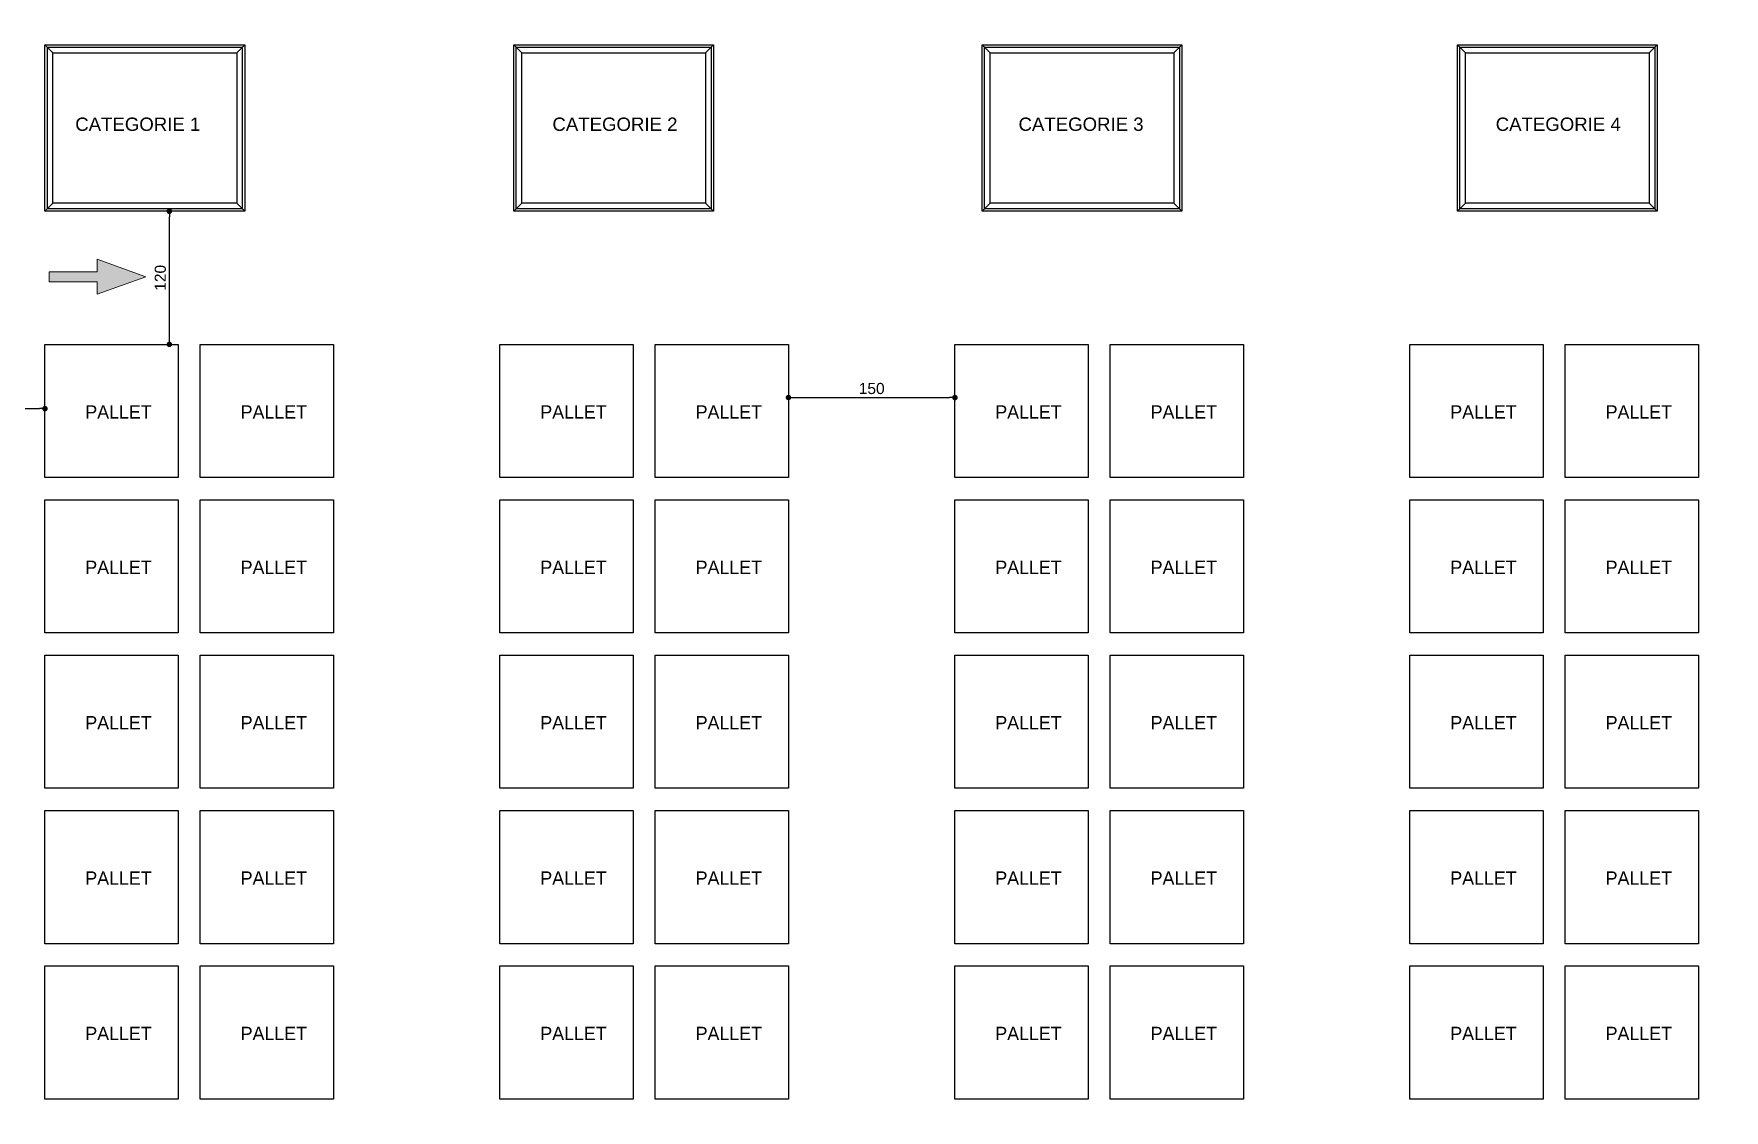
# Model space of a CAD drawing. Header units: centimetres. Extents: x 370416 to 395283, y 44791 to 69658.
# Drawn here: x 378829 to 380352, y 56548 to 57518 of the extents above; entities that cross this region are included whole.
import ezdxf

# ---------------------------------------------------------------- set-up
doc = ezdxf.new("R2010")
doc.units = ezdxf.units.CM
doc.header["$PDMODE"] = 2
doc.header["$PDSIZE"] = -10
for name, color, linetype in [('AR-FURNITURE', 251, 'Continuous'), ('LVI_FLOOR BEDS - GENERAL', 254, 'Continuous'), ('SPN-FURNITURE', 7, 'Continuous')]:
    doc.layers.add(name, color=color, linetype=linetype)
doc.layers.add('SPN-DIM', color=8, linetype='Continuous', lineweight=15)
doc.styles.add('ARIAL', font='arial.ttf')
doc.styles.add('TREE', font='arial.ttf')
doc.dimstyles.new('arc', dxfattribs={"dimtxt": 10, "dimasz": 5, "dimexe": 15, "dimexo": 2.5, "dimgap": 3, "dimtad": 1, "dimdec": 0, "dimzin": 0, "dimtxsty": 'TREE', "dimblk": 'DOT', "dimcen": 15, "dimdle": 0.5, "dimclrd": 256, "dimclre": 8, "dimclrt": 256, "dimadec": 0, "dimazin": 0, "dimtfac": 1, "dimtdec": 0, "dimtofl": 0, "dimtmove": 1, "dimatfit": 0, "dimldrblk": 'DOT', "dimfxl": 20, "dimfxlon": 1, "dimtolj": 1, "dimtzin": 0, "dimlwd": -1, "dimlwe": 0, "dimarcsym": 0})

# ---------------------------------------------------------------- blocks, each defined once
blk = doc.blocks.new('_Dot')
at = {"color": 0, "linetype": 'ByBlock', "lineweight": -2}
blk.add_line((-0.5, 0), (-1, 0), dxfattribs=at)
at = {"color": 0, "linetype": 'ByBlock', "lineweight": -3, "const_width": 0.5}
blk.add_lwpolyline([(-0.25, 0, 1), (0.25, 0, 1)], format="xyb", close=True, dxfattribs=at)
blk = doc.blocks.new('*D334')
at = {"color": 8, "lineweight": 0, "transparency": 16777216}
for p, q in [((378970.7, 57357.9), (378935.7, 57357.9)), ((378956.1, 57237.9), (378935.7, 57237.9))]:
    blk.add_line(p, q, dxfattribs=at)
at = {"transparency": 16777216}
blk.add_line((378950.7, 57242.9), (378950.7, 57352.9), dxfattribs=at)
at = {"layer": 'Defpoints', "color": 0, "transparency": 16777216}
for p in [(378950.7, 57357.9), (379018.6, 57357.9), (378958.6, 57237.9)]:
    blk.add_point(p, dxfattribs=at)
at = {"transparency": 16777216, "xscale": 5, "yscale": 5, "zscale": 5}
for p, rotation in [((378950.7, 57357.9), 90), ((378950.7, 57237.9), 270)]:
    blk.add_blockref('_Dot', p, dxfattribs=dict(at, rotation=rotation))
at = {"transparency": 16777216, "insert": (378942.6, 57297.9), "char_height": 10, "attachment_point": 5, "rotation": 90, "style": 'TREE'}
blk.add_mtext('\\A1;120', dxfattribs=at)
blk = doc.blocks.new('*D336')
at = {"color": 8, "lineweight": 0, "transparency": 16777216}
for p, q in [((379508.6, 57210), (379508.6, 57175)), ((379658.6, 57210), (379658.6, 57175))]:
    blk.add_line(p, q, dxfattribs=at)
at = {"transparency": 16777216}
blk.add_line((379513.6, 57190), (379653.6, 57190), dxfattribs=at)
at = {"layer": 'Defpoints', "color": 0, "transparency": 16777216}
for p in [(379508.6, 57237.9), (379658.6, 57237.9), (379658.6, 57190)]:
    blk.add_point(p, dxfattribs=at)
at = {"transparency": 16777216, "xscale": 5, "yscale": 5, "zscale": 5, "rotation": 180}
blk.add_blockref('_Dot', (379508.6, 57190), dxfattribs=at)
at = {"transparency": 16777216, "xscale": 5, "yscale": 5, "zscale": 5}
blk.add_blockref('_Dot', (379658.6, 57190), dxfattribs=at)
at = {"transparency": 16777216, "insert": (379583.6, 57198.1), "char_height": 10, "attachment_point": 5, "style": 'TREE'}
blk.add_mtext('\\A1;150', dxfattribs=at)
blk = doc.blocks.new('*D337')
at = {"color": 8, "lineweight": 0, "transparency": 16777216}
for p, q in [((378838.6, 57160), (378838.6, 57195)), ((378550.6, 57180), (378550.6, 57165))]:
    blk.add_line(p, q, dxfattribs=at)
at = {"transparency": 16777216}
blk.add_line((378555.6, 57180), (378833.6, 57180), dxfattribs=at)
at = {"layer": 'Defpoints', "color": 0, "transparency": 16777216}
for p in [(378550.6, 57181.1), (378838.6, 57180), (378838.6, 57117.9)]:
    blk.add_point(p, dxfattribs=at)
at = {"transparency": 16777216, "xscale": 5, "yscale": 5, "zscale": 5, "rotation": 180}
blk.add_blockref('_Dot', (378550.6, 57180), dxfattribs=at)
at = {"transparency": 16777216, "xscale": 5, "yscale": 5, "zscale": 5}
blk.add_blockref('_Dot', (378838.6, 57180), dxfattribs=at)
at = {"transparency": 16777216, "insert": (378694.6, 57188.1), "char_height": 10, "attachment_point": 5, "style": 'TREE'}
blk.add_mtext('\\A1;288', dxfattribs=at)

msp = doc.modelspace()

# ---------------------------------------------------------------- hatches: boundary and pattern name
at = {"layer": 'LVI_FLOOR BEDS - GENERAL', "lineweight": -3, "transparency": 33554508}
h = msp.add_hatch(color=1, dxfattribs=at)
h.dxf.hatch_style = 1
h.paths.add_polyline_path([(378842.5, 57294.4), (378842.5, 57303.4), (378885.6, 57303.4), (378885.6, 57314.6), (378929.6, 57298.9), (378885.6, 57283.2), (378885.6, 57294.4)])
h = msp.add_hatch(color=1, dxfattribs=at)
h.dxf.hatch_style = 1
h.paths.add_polyline_path([(378842.5, 57294.4), (378842.5, 57303.4), (378885.6, 57303.4), (378885.6, 57314.6), (378929.6, 57298.9), (378885.6, 57283.2), (378885.6, 57294.4)])
h = msp.add_hatch(color=1, dxfattribs=at)
h.dxf.hatch_style = 1
h.paths.add_polyline_path([(378842.5, 57294.4), (378842.5, 57303.4), (378885.6, 57303.4), (378885.6, 57314.6), (378929.6, 57298.9), (378885.6, 57283.2), (378885.6, 57294.4)])
h = msp.add_hatch(color=1, dxfattribs=at)
h.dxf.hatch_style = 1
h.paths.add_polyline_path([(378842.5, 57294.4), (378842.5, 57303.4), (378885.6, 57303.4), (378885.6, 57314.6), (378929.6, 57298.9), (378885.6, 57283.2), (378885.6, 57294.4)])
h = msp.add_hatch(color=1, dxfattribs=at)
h.dxf.hatch_style = 1
h.paths.add_polyline_path([(378842.5, 57294.4), (378842.5, 57303.4), (378885.6, 57303.4), (378885.6, 57314.6), (378929.6, 57298.9), (378885.6, 57283.2), (378885.6, 57294.4)])
h = msp.add_hatch(color=1, dxfattribs=at)
h.dxf.hatch_style = 1
h.paths.add_polyline_path([(378842.5, 57294.4), (378842.5, 57303.4), (378885.6, 57303.4), (378885.6, 57314.6), (378929.6, 57298.9), (378885.6, 57283.2), (378885.6, 57294.4)])
h = msp.add_hatch(color=1, dxfattribs=at)
h.dxf.hatch_style = 1
h.paths.add_polyline_path([(378842.5, 57294.4), (378842.5, 57303.4), (378885.6, 57303.4), (378885.6, 57314.6), (378929.6, 57298.9), (378885.6, 57283.2), (378885.6, 57294.4)])
h = msp.add_hatch(color=1, dxfattribs=at)
h.dxf.hatch_style = 1
h.paths.add_polyline_path([(378842.5, 57294.4), (378842.5, 57303.4), (378885.6, 57303.4), (378885.6, 57314.6), (378929.6, 57298.9), (378885.6, 57283.2), (378885.6, 57294.4)])
h = msp.add_hatch(color=1, dxfattribs=at)
h.dxf.hatch_style = 1
h.paths.add_polyline_path([(378842.5, 57294.4), (378842.5, 57303.4), (378885.6, 57303.4), (378885.6, 57314.6), (378929.6, 57298.9), (378885.6, 57283.2), (378885.6, 57294.4)])
h = msp.add_hatch(color=1, dxfattribs=at)
h.dxf.hatch_style = 1
h.paths.add_polyline_path([(378842.5, 57294.4), (378842.5, 57303.4), (378885.6, 57303.4), (378885.6, 57314.6), (378929.6, 57298.9), (378885.6, 57283.2), (378885.6, 57294.4)])
h = msp.add_hatch(color=1, dxfattribs=at)
h.dxf.hatch_style = 1
h.paths.add_polyline_path([(378842.5, 57294.4), (378842.5, 57303.4), (378885.6, 57303.4), (378885.6, 57314.6), (378929.6, 57298.9), (378885.6, 57283.2), (378885.6, 57294.4)])
h = msp.add_hatch(color=1, dxfattribs=at)
h.dxf.hatch_style = 1
h.paths.add_polyline_path([(378842.5, 57294.4), (378842.5, 57303.4), (378885.6, 57303.4), (378885.6, 57314.6), (378929.6, 57298.9), (378885.6, 57283.2), (378885.6, 57294.4)])
h = msp.add_hatch(color=1, dxfattribs=at)
h.dxf.hatch_style = 1
h.paths.add_polyline_path([(378842.5, 57294.4), (378842.5, 57303.4), (378885.6, 57303.4), (378885.6, 57314.6), (378929.6, 57298.9), (378885.6, 57283.2), (378885.6, 57294.4)])
h = msp.add_hatch(color=1, dxfattribs=at)
h.dxf.hatch_style = 1
h.paths.add_polyline_path([(378842.5, 57294.4), (378842.5, 57303.4), (378885.6, 57303.4), (378885.6, 57314.6), (378929.6, 57298.9), (378885.6, 57283.2), (378885.6, 57294.4)])
h = msp.add_hatch(color=1, dxfattribs=at)
h.dxf.hatch_style = 1
h.paths.add_polyline_path([(378842.5, 57294.4), (378842.5, 57303.4), (378885.6, 57303.4), (378885.6, 57314.6), (378929.6, 57298.9), (378885.6, 57283.2), (378885.6, 57294.4)])
h = msp.add_hatch(color=1, dxfattribs=at)
h.dxf.hatch_style = 1
h.paths.add_polyline_path([(378842.5, 57294.4), (378842.5, 57303.4), (378885.6, 57303.4), (378885.6, 57314.6), (378929.6, 57298.9), (378885.6, 57283.2), (378885.6, 57294.4)])
h = msp.add_hatch(color=1, dxfattribs=at)
h.dxf.hatch_style = 1
h.paths.add_polyline_path([(378842.5, 57294.4), (378842.5, 57303.4), (378885.6, 57303.4), (378885.6, 57314.6), (378929.6, 57298.9), (378885.6, 57283.2), (378885.6, 57294.4)])
h = msp.add_hatch(color=1, dxfattribs=at)
h.dxf.hatch_style = 1
h.paths.add_polyline_path([(378842.5, 57294.4), (378842.5, 57303.4), (378885.6, 57303.4), (378885.6, 57314.6), (378929.6, 57298.9), (378885.6, 57283.2), (378885.6, 57294.4)])
h = msp.add_hatch(color=1, dxfattribs=at)
h.dxf.hatch_style = 1
h.paths.add_polyline_path([(378842.5, 57294.4), (378842.5, 57303.4), (378885.6, 57303.4), (378885.6, 57314.6), (378929.6, 57298.9), (378885.6, 57283.2), (378885.6, 57294.4)])
h = msp.add_hatch(color=1, dxfattribs=at)
h.dxf.hatch_style = 1
h.paths.add_polyline_path([(378842.5, 57294.4), (378842.5, 57303.4), (378885.6, 57303.4), (378885.6, 57314.6), (378929.6, 57298.9), (378885.6, 57283.2), (378885.6, 57294.4)])
h = msp.add_hatch(color=1, dxfattribs=at)
h.dxf.hatch_style = 1
h.paths.add_polyline_path([(378842.5, 57294.4), (378842.5, 57303.4), (378885.6, 57303.4), (378885.6, 57314.6), (378929.6, 57298.9), (378885.6, 57283.2), (378885.6, 57294.4)])
h = msp.add_hatch(color=1, dxfattribs=at)
h.dxf.hatch_style = 1
h.paths.add_polyline_path([(378842.5, 57294.4), (378842.5, 57303.4), (378885.6, 57303.4), (378885.6, 57314.6), (378929.6, 57298.9), (378885.6, 57283.2), (378885.6, 57294.4)])
h = msp.add_hatch(color=1, dxfattribs=at)
h.dxf.hatch_style = 1
h.paths.add_polyline_path([(378842.5, 57294.4), (378842.5, 57303.4), (378885.6, 57303.4), (378885.6, 57314.6), (378929.6, 57298.9), (378885.6, 57283.2), (378885.6, 57294.4)])
h = msp.add_hatch(color=1, dxfattribs=at)
h.dxf.hatch_style = 1
h.paths.add_polyline_path([(378842.5, 57294.4), (378842.5, 57303.4), (378885.6, 57303.4), (378885.6, 57314.6), (378929.6, 57298.9), (378885.6, 57283.2), (378885.6, 57294.4)])
h = msp.add_hatch(color=1, dxfattribs=at)
h.dxf.hatch_style = 1
h.paths.add_polyline_path([(378842.5, 57294.4), (378842.5, 57303.4), (378885.6, 57303.4), (378885.6, 57314.6), (378929.6, 57298.9), (378885.6, 57283.2), (378885.6, 57294.4)])
h = msp.add_hatch(color=1, dxfattribs=at)
h.dxf.hatch_style = 1
h.paths.add_polyline_path([(378842.5, 57294.4), (378842.5, 57303.4), (378885.6, 57303.4), (378885.6, 57314.6), (378929.6, 57298.9), (378885.6, 57283.2), (378885.6, 57294.4)])
h = msp.add_hatch(color=1, dxfattribs=at)
h.dxf.hatch_style = 1
h.paths.add_polyline_path([(378842.5, 57294.4), (378842.5, 57303.4), (378885.6, 57303.4), (378885.6, 57314.6), (378929.6, 57298.9), (378885.6, 57283.2), (378885.6, 57294.4)])
h = msp.add_hatch(color=1, dxfattribs=at)
h.dxf.hatch_style = 1
h.paths.add_polyline_path([(378842.5, 57294.4), (378842.5, 57303.4), (378885.6, 57303.4), (378885.6, 57314.6), (378929.6, 57298.9), (378885.6, 57283.2), (378885.6, 57294.4)])
h = msp.add_hatch(color=1, dxfattribs=at)
h.dxf.hatch_style = 1
h.paths.add_polyline_path([(378842.5, 57294.4), (378842.5, 57303.4), (378885.6, 57303.4), (378885.6, 57314.6), (378929.6, 57298.9), (378885.6, 57283.2), (378885.6, 57294.4)])
h = msp.add_hatch(color=1, dxfattribs=at)
h.dxf.hatch_style = 1
h.paths.add_polyline_path([(378842.5, 57294.4), (378842.5, 57303.4), (378885.6, 57303.4), (378885.6, 57314.6), (378929.6, 57298.9), (378885.6, 57283.2), (378885.6, 57294.4)])
h = msp.add_hatch(color=1, dxfattribs=at)
h.dxf.hatch_style = 1
h.paths.add_polyline_path([(378842.5, 57294.4), (378842.5, 57303.4), (378885.6, 57303.4), (378885.6, 57314.6), (378929.6, 57298.9), (378885.6, 57283.2), (378885.6, 57294.4)])
h = msp.add_hatch(color=1, dxfattribs=at)
h.dxf.hatch_style = 1
h.paths.add_polyline_path([(378842.5, 57294.4), (378842.5, 57303.4), (378885.6, 57303.4), (378885.6, 57314.6), (378929.6, 57298.9), (378885.6, 57283.2), (378885.6, 57294.4)])

# ---------------------------------------------------------------- linework, layer by layer
for p, q in [((378838.6, 57507.9), (378838.6, 57507.9)), ((379261, 57507.9), (379261, 57507.9)), ((379261, 57507.9), (379261, 57507.9)), ((379683.1, 57507.9), (379683.1, 57507.9)), ((380111.4, 57507.9), (380111.4, 57507.9)), ((379433.8, 57500.7), (379433.8, 57500.7)), ((379433.8, 57500.7), (379433.8, 57500.7))]:
    msp.add_line(p, q)
at = {"color": 84}
msp.add_line((379011.4, 57365.1), (379011.4, 57365.1), dxfattribs=at)
at = {"color": 30, "true_color": 0xf26722}
for points in [[(378838.6, 57237.9), (378838.6, 57237.9), (378958.6, 57237.9), (378958.6, 57117.9), (378838.6, 57117.9), (378838.6, 57237.9)], [(378978.6, 57237.9), (378978.6, 57237.9), (379098.6, 57237.9), (379098.6, 57117.9), (378978.6, 57117.9), (378978.6, 57237.9)], [(379248.6, 57237.9), (379248.6, 57237.9), (379368.6, 57237.9), (379368.6, 57117.9), (379248.6, 57117.9), (379248.6, 57237.9)], [(379388.6, 57237.9), (379388.6, 57237.9), (379508.6, 57237.9), (379508.6, 57117.9), (379388.6, 57117.9), (379388.6, 57237.9)], [(379658.6, 57237.9), (379658.6, 57237.9), (379778.6, 57237.9), (379778.6, 57117.9), (379658.6, 57117.9), (379658.6, 57237.9)], [(379798.6, 57237.9), (379798.6, 57237.9), (379918.6, 57237.9), (379918.6, 57117.9), (379798.6, 57117.9), (379798.6, 57237.9)], [(380068.6, 57237.9), (380068.6, 57237.9), (380188.6, 57237.9), (380188.6, 57117.9), (380068.6, 57117.9), (380068.6, 57237.9)], [(380208.6, 57237.9), (380208.6, 57237.9), (380328.6, 57237.9), (380328.6, 57117.9), (380208.6, 57117.9), (380208.6, 57237.9)], [(378838.6, 57097.9), (378838.6, 57097.9), (378958.6, 57097.9), (378958.6, 56977.9), (378838.6, 56977.9), (378838.6, 57097.9)], [(378978.6, 57097.9), (378978.6, 57097.9), (379098.6, 57097.9), (379098.6, 56977.9), (378978.6, 56977.9), (378978.6, 57097.9)], [(379248.6, 57097.9), (379248.6, 57097.9), (379368.6, 57097.9), (379368.6, 56977.9), (379248.6, 56977.9), (379248.6, 57097.9)], [(379388.6, 57097.9), (379388.6, 57097.9), (379508.6, 57097.9), (379508.6, 56977.9), (379388.6, 56977.9), (379388.6, 57097.9)], [(379658.6, 57097.9), (379658.6, 57097.9), (379778.6, 57097.9), (379778.6, 56977.9), (379658.6, 56977.9), (379658.6, 57097.9)], [(379798.6, 57097.9), (379798.6, 57097.9), (379918.6, 57097.9), (379918.6, 56977.9), (379798.6, 56977.9), (379798.6, 57097.9)], [(380068.6, 57097.9), (380068.6, 57097.9), (380188.6, 57097.9), (380188.6, 56977.9), (380068.6, 56977.9), (380068.6, 57097.9)], [(380208.6, 57097.9), (380208.6, 57097.9), (380328.6, 57097.9), (380328.6, 56977.9), (380208.6, 56977.9), (380208.6, 57097.9)], [(378838.6, 56957.9), (378838.6, 56957.9), (378958.6, 56957.9), (378958.6, 56837.9), (378838.6, 56837.9), (378838.6, 56957.9)], [(378978.6, 56957.9), (378978.6, 56957.9), (379098.6, 56957.9), (379098.6, 56837.9), (378978.6, 56837.9), (378978.6, 56957.9)], [(379248.6, 56957.9), (379248.6, 56957.9), (379368.6, 56957.9), (379368.6, 56837.9), (379248.6, 56837.9), (379248.6, 56957.9)], [(379388.6, 56957.9), (379388.6, 56957.9), (379508.6, 56957.9), (379508.6, 56837.9), (379388.6, 56837.9), (379388.6, 56957.9)], [(379658.6, 56957.9), (379658.6, 56957.9), (379778.6, 56957.9), (379778.6, 56837.9), (379658.6, 56837.9), (379658.6, 56957.9)], [(379798.6, 56957.9), (379798.6, 56957.9), (379918.6, 56957.9), (379918.6, 56837.9), (379798.6, 56837.9), (379798.6, 56957.9)], [(380068.6, 56957.9), (380068.6, 56957.9), (380188.6, 56957.9), (380188.6, 56837.9), (380068.6, 56837.9), (380068.6, 56957.9)], [(380208.6, 56957.9), (380208.6, 56957.9), (380328.6, 56957.9), (380328.6, 56837.9), (380208.6, 56837.9), (380208.6, 56957.9)], [(378838.6, 56817.9), (378838.6, 56817.9), (378958.6, 56817.9), (378958.6, 56697.9), (378838.6, 56697.9), (378838.6, 56817.9)], [(378978.6, 56817.9), (378978.6, 56817.9), (379098.6, 56817.9), (379098.6, 56697.9), (378978.6, 56697.9), (378978.6, 56817.9)], [(379248.6, 56817.9), (379248.6, 56817.9), (379368.6, 56817.9), (379368.6, 56697.9), (379248.6, 56697.9), (379248.6, 56817.9)], [(379388.6, 56817.9), (379388.6, 56817.9), (379508.6, 56817.9), (379508.6, 56697.9), (379388.6, 56697.9), (379388.6, 56817.9)], [(379658.6, 56817.9), (379658.6, 56817.9), (379778.6, 56817.9), (379778.6, 56697.9), (379658.6, 56697.9), (379658.6, 56817.9)], [(379798.6, 56817.9), (379798.6, 56817.9), (379918.6, 56817.9), (379918.6, 56697.9), (379798.6, 56697.9), (379798.6, 56817.9)], [(380068.6, 56817.9), (380068.6, 56817.9), (380188.6, 56817.9), (380188.6, 56697.9), (380068.6, 56697.9), (380068.6, 56817.9)], [(380208.6, 56817.9), (380208.6, 56817.9), (380328.6, 56817.9), (380328.6, 56697.9), (380208.6, 56697.9), (380208.6, 56817.9)], [(378838.6, 56677.9), (378838.6, 56677.9), (378958.6, 56677.9), (378958.6, 56557.9), (378838.6, 56557.9), (378838.6, 56677.9)], [(378978.6, 56677.9), (378978.6, 56677.9), (379098.6, 56677.9), (379098.6, 56557.9), (378978.6, 56557.9), (378978.6, 56677.9)], [(379248.6, 56677.9), (379248.6, 56677.9), (379368.6, 56677.9), (379368.6, 56557.9), (379248.6, 56557.9), (379248.6, 56677.9)], [(379388.6, 56677.9), (379388.6, 56677.9), (379508.6, 56677.9), (379508.6, 56557.9), (379388.6, 56557.9), (379388.6, 56677.9)], [(379658.6, 56677.9), (379658.6, 56677.9), (379778.6, 56677.9), (379778.6, 56557.9), (379658.6, 56557.9), (379658.6, 56677.9)], [(379798.6, 56677.9), (379798.6, 56677.9), (379918.6, 56677.9), (379918.6, 56557.9), (379798.6, 56557.9), (379798.6, 56677.9)], [(380068.6, 56677.9), (380068.6, 56677.9), (380188.6, 56677.9), (380188.6, 56557.9), (380068.6, 56557.9), (380068.6, 56677.9)], [(380208.6, 56677.9), (380208.6, 56677.9), (380328.6, 56677.9), (380328.6, 56557.9), (380208.6, 56557.9), (380208.6, 56677.9)]]:
    msp.add_lwpolyline(points, dxfattribs=at)
msp.add_circle((382849.7, 57224.7), 12433.5)
at = {"layer": 'AR-FURNITURE'}
for p, q in [((379261, 57507.9), (379268.2, 57500.7)), ((379433.8, 57500.7), (379441, 57507.9)), ((380111.4, 57507.9), (380118.6, 57500.7)), ((380284.2, 57500.7), (380291.4, 57507.9)), ((379855.9, 57500.7), (379855.9, 57500.7)), ((380284.2, 57500.7), (380284.2, 57500.7)), ((379855.9, 57365.1), (379855.9, 57365.1))]:
    msp.add_line(p, q, dxfattribs=at)
at = {"layer": 'LVI_FLOOR BEDS - GENERAL', "color": 177, "lineweight": -3, "true_color": 0x293189}
for p, q in [((378838.6, 57507.9), (378845.8, 57500.7)), ((379011.4, 57500.7), (379018.6, 57507.9)), ((379261, 57507.9), (379268.2, 57500.7)), ((379433.8, 57500.7), (379441, 57507.9)), ((379683.1, 57507.9), (379690.3, 57500.7)), ((379855.9, 57500.7), (379863.1, 57507.9)), ((379011.4, 57500.7), (379011.4, 57500.7)), ((378838.6, 57357.9), (378845.8, 57365.1)), ((379011.4, 57365.1), (379018.6, 57357.9)), ((379261, 57357.9), (379268.2, 57365.1)), ((379261, 57357.9), (379268.2, 57365.1)), ((379433.8, 57365.1), (379433.8, 57365.1)), ((379433.8, 57365.1), (379441, 57357.9)), ((379433.8, 57365.1), (379433.8, 57365.1)), ((379433.8, 57365.1), (379441, 57357.9)), ((379683.1, 57357.9), (379690.3, 57365.1)), ((379855.9, 57365.1), (379863.1, 57357.9)), ((380111.4, 57357.9), (380118.6, 57365.1)), ((380284.2, 57365.1), (380284.2, 57365.1)), ((380284.2, 57365.1), (380291.4, 57357.9))]:
    msp.add_line(p, q, dxfattribs=at)
for points in [[(378838.6, 57507.9), (379018.6, 57507.9), (379018.6, 57357.9), (378838.6, 57357.9), (378838.6, 57507.9)], [(379261, 57507.9), (379441, 57507.9), (379441, 57357.9), (379261, 57357.9), (379261, 57507.9)], [(379683.1, 57507.9), (379863.1, 57507.9), (379863.1, 57357.9), (379683.1, 57357.9), (379683.1, 57507.9)], [(379683.1, 57507.9), (379863.1, 57507.9), (379863.1, 57357.9), (379683.1, 57357.9), (379683.1, 57507.9)], [(380111.4, 57507.9), (380291.4, 57507.9), (380291.4, 57357.9), (380111.4, 57357.9), (380111.4, 57507.9)], [(380111.4, 57507.9), (380291.4, 57507.9), (380291.4, 57357.9), (380111.4, 57357.9), (380111.4, 57507.9)]]:
    msp.add_lwpolyline(points, dxfattribs=at)
for points in [[(378840.8, 57505.7), (379016.4, 57505.7), (379016.4, 57360.1), (378840.8, 57360.1)], [(379263.2, 57505.7), (379438.8, 57505.7), (379438.8, 57360.1), (379263.2, 57360.1)], [(379685.3, 57505.7), (379860.9, 57505.7), (379860.9, 57360.1), (379685.3, 57360.1)], [(380113.6, 57505.7), (380289.2, 57505.7), (380289.2, 57360.1), (380113.6, 57360.1)], [(378845.8, 57500.7), (379011.4, 57500.7), (379011.4, 57365.1), (378845.8, 57365.1)], [(379268.2, 57500.7), (379433.8, 57500.7), (379433.8, 57365.1), (379268.2, 57365.1)], [(379268.2, 57500.7), (379433.8, 57500.7), (379433.8, 57365.1), (379268.2, 57365.1)], [(379690.3, 57500.7), (379855.9, 57500.7), (379855.9, 57365.1), (379690.3, 57365.1)], [(380118.6, 57500.7), (380284.2, 57500.7), (380284.2, 57365.1), (380118.6, 57365.1)]]:
    msp.add_lwpolyline(points, close=True, dxfattribs=at)
at = {"layer": 'SPN-DIM', "color": 251, "true_color": 0x636466}
msp.add_lwpolyline([(378842.5, 57294.4), (378842.5, 57303.4), (378885.6, 57303.4), (378885.6, 57314.6), (378929.6, 57298.9), (378885.6, 57283.2), (378885.6, 57294.4), (378842.5, 57294.4)], dxfattribs=at)
msp.add_lwpolyline([(378842.5, 57294.4), (378842.5, 57303.4), (378885.6, 57303.4), (378885.6, 57314.6), (378929.6, 57298.9), (378885.6, 57283.2), (378885.6, 57294.4), (378842.5, 57294.4)], dxfattribs=at)
msp.add_lwpolyline([(378842.5, 57294.4), (378842.5, 57303.4), (378885.6, 57303.4), (378885.6, 57314.6), (378929.6, 57298.9), (378885.6, 57283.2), (378885.6, 57294.4), (378842.5, 57294.4)], dxfattribs=at)
msp.add_lwpolyline([(378842.5, 57294.4), (378842.5, 57303.4), (378885.6, 57303.4), (378885.6, 57314.6), (378929.6, 57298.9), (378885.6, 57283.2), (378885.6, 57294.4), (378842.5, 57294.4)], dxfattribs=at)
msp.add_lwpolyline([(378842.5, 57294.4), (378842.5, 57303.4), (378885.6, 57303.4), (378885.6, 57314.6), (378929.6, 57298.9), (378885.6, 57283.2), (378885.6, 57294.4), (378842.5, 57294.4)], dxfattribs=at)
msp.add_lwpolyline([(378842.5, 57294.4), (378842.5, 57303.4), (378885.6, 57303.4), (378885.6, 57314.6), (378929.6, 57298.9), (378885.6, 57283.2), (378885.6, 57294.4), (378842.5, 57294.4)], dxfattribs=at)
msp.add_lwpolyline([(378842.5, 57294.4), (378842.5, 57303.4), (378885.6, 57303.4), (378885.6, 57314.6), (378929.6, 57298.9), (378885.6, 57283.2), (378885.6, 57294.4), (378842.5, 57294.4)], dxfattribs=at)
msp.add_lwpolyline([(378842.5, 57294.4), (378842.5, 57303.4), (378885.6, 57303.4), (378885.6, 57314.6), (378929.6, 57298.9), (378885.6, 57283.2), (378885.6, 57294.4), (378842.5, 57294.4)], dxfattribs=at)
msp.add_lwpolyline([(378842.5, 57294.4), (378842.5, 57303.4), (378885.6, 57303.4), (378885.6, 57314.6), (378929.6, 57298.9), (378885.6, 57283.2), (378885.6, 57294.4), (378842.5, 57294.4)], dxfattribs=at)
msp.add_lwpolyline([(378842.5, 57294.4), (378842.5, 57303.4), (378885.6, 57303.4), (378885.6, 57314.6), (378929.6, 57298.9), (378885.6, 57283.2), (378885.6, 57294.4), (378842.5, 57294.4)], dxfattribs=at)
msp.add_lwpolyline([(378842.5, 57294.4), (378842.5, 57303.4), (378885.6, 57303.4), (378885.6, 57314.6), (378929.6, 57298.9), (378885.6, 57283.2), (378885.6, 57294.4), (378842.5, 57294.4)], dxfattribs=at)
msp.add_lwpolyline([(378842.5, 57294.4), (378842.5, 57303.4), (378885.6, 57303.4), (378885.6, 57314.6), (378929.6, 57298.9), (378885.6, 57283.2), (378885.6, 57294.4), (378842.5, 57294.4)], dxfattribs=at)
msp.add_lwpolyline([(378842.5, 57294.4), (378842.5, 57303.4), (378885.6, 57303.4), (378885.6, 57314.6), (378929.6, 57298.9), (378885.6, 57283.2), (378885.6, 57294.4), (378842.5, 57294.4)], dxfattribs=at)
msp.add_lwpolyline([(378842.5, 57294.4), (378842.5, 57303.4), (378885.6, 57303.4), (378885.6, 57314.6), (378929.6, 57298.9), (378885.6, 57283.2), (378885.6, 57294.4), (378842.5, 57294.4)], dxfattribs=at)
msp.add_lwpolyline([(378842.5, 57294.4), (378842.5, 57303.4), (378885.6, 57303.4), (378885.6, 57314.6), (378929.6, 57298.9), (378885.6, 57283.2), (378885.6, 57294.4), (378842.5, 57294.4)], dxfattribs=at)
msp.add_lwpolyline([(378842.5, 57294.4), (378842.5, 57303.4), (378885.6, 57303.4), (378885.6, 57314.6), (378929.6, 57298.9), (378885.6, 57283.2), (378885.6, 57294.4), (378842.5, 57294.4)], dxfattribs=at)
msp.add_lwpolyline([(378842.5, 57294.4), (378842.5, 57303.4), (378885.6, 57303.4), (378885.6, 57314.6), (378929.6, 57298.9), (378885.6, 57283.2), (378885.6, 57294.4), (378842.5, 57294.4)], dxfattribs=at)
msp.add_lwpolyline([(378842.5, 57294.4), (378842.5, 57303.4), (378885.6, 57303.4), (378885.6, 57314.6), (378929.6, 57298.9), (378885.6, 57283.2), (378885.6, 57294.4), (378842.5, 57294.4)], dxfattribs=at)
msp.add_lwpolyline([(378842.5, 57294.4), (378842.5, 57303.4), (378885.6, 57303.4), (378885.6, 57314.6), (378929.6, 57298.9), (378885.6, 57283.2), (378885.6, 57294.4), (378842.5, 57294.4)], dxfattribs=at)
msp.add_lwpolyline([(378842.5, 57294.4), (378842.5, 57303.4), (378885.6, 57303.4), (378885.6, 57314.6), (378929.6, 57298.9), (378885.6, 57283.2), (378885.6, 57294.4), (378842.5, 57294.4)], dxfattribs=at)
msp.add_lwpolyline([(378842.5, 57294.4), (378842.5, 57303.4), (378885.6, 57303.4), (378885.6, 57314.6), (378929.6, 57298.9), (378885.6, 57283.2), (378885.6, 57294.4), (378842.5, 57294.4)], dxfattribs=at)
msp.add_lwpolyline([(378842.5, 57294.4), (378842.5, 57303.4), (378885.6, 57303.4), (378885.6, 57314.6), (378929.6, 57298.9), (378885.6, 57283.2), (378885.6, 57294.4), (378842.5, 57294.4)], dxfattribs=at)
msp.add_lwpolyline([(378842.5, 57294.4), (378842.5, 57303.4), (378885.6, 57303.4), (378885.6, 57314.6), (378929.6, 57298.9), (378885.6, 57283.2), (378885.6, 57294.4), (378842.5, 57294.4)], dxfattribs=at)
msp.add_lwpolyline([(378842.5, 57294.4), (378842.5, 57303.4), (378885.6, 57303.4), (378885.6, 57314.6), (378929.6, 57298.9), (378885.6, 57283.2), (378885.6, 57294.4), (378842.5, 57294.4)], dxfattribs=at)
msp.add_lwpolyline([(378842.5, 57294.4), (378842.5, 57303.4), (378885.6, 57303.4), (378885.6, 57314.6), (378929.6, 57298.9), (378885.6, 57283.2), (378885.6, 57294.4), (378842.5, 57294.4)], dxfattribs=at)
msp.add_lwpolyline([(378842.5, 57294.4), (378842.5, 57303.4), (378885.6, 57303.4), (378885.6, 57314.6), (378929.6, 57298.9), (378885.6, 57283.2), (378885.6, 57294.4), (378842.5, 57294.4)], dxfattribs=at)
msp.add_lwpolyline([(378842.5, 57294.4), (378842.5, 57303.4), (378885.6, 57303.4), (378885.6, 57314.6), (378929.6, 57298.9), (378885.6, 57283.2), (378885.6, 57294.4), (378842.5, 57294.4)], dxfattribs=at)
msp.add_lwpolyline([(378842.5, 57294.4), (378842.5, 57303.4), (378885.6, 57303.4), (378885.6, 57314.6), (378929.6, 57298.9), (378885.6, 57283.2), (378885.6, 57294.4), (378842.5, 57294.4)], dxfattribs=at)
msp.add_lwpolyline([(378842.5, 57294.4), (378842.5, 57303.4), (378885.6, 57303.4), (378885.6, 57314.6), (378929.6, 57298.9), (378885.6, 57283.2), (378885.6, 57294.4), (378842.5, 57294.4)], dxfattribs=at)
msp.add_lwpolyline([(378842.5, 57294.4), (378842.5, 57303.4), (378885.6, 57303.4), (378885.6, 57314.6), (378929.6, 57298.9), (378885.6, 57283.2), (378885.6, 57294.4), (378842.5, 57294.4)], dxfattribs=at)
msp.add_lwpolyline([(378842.5, 57294.4), (378842.5, 57303.4), (378885.6, 57303.4), (378885.6, 57314.6), (378929.6, 57298.9), (378885.6, 57283.2), (378885.6, 57294.4), (378842.5, 57294.4)], dxfattribs=at)
msp.add_lwpolyline([(378842.5, 57294.4), (378842.5, 57303.4), (378885.6, 57303.4), (378885.6, 57314.6), (378929.6, 57298.9), (378885.6, 57283.2), (378885.6, 57294.4), (378842.5, 57294.4)], dxfattribs=at)

# ---------------------------------------------------------------- texts
at = {"layer": 'SPN-FURNITURE', "color": 1, "style": 'ARIAL'}
for s, p in [('CATEGORIE 1', (378865.9, 57430.3, 383.3)), ('CATEGORIE 2', (379295.9, 57430.3, 383.3)), ('CATEGORIE 2', (379295.9, 57430.3, 383.3)), ('CATEGORIE 3', (379715.9, 57430.3, 383.3)), ('CATEGORIE 3', (379715.9, 57430.3, 383.3)), ('CATEGORIE 4', (380145.9, 57430.3, 383.3)), ('CATEGORIE 4', (380145.9, 57430.3, 383.3))]:
    msp.add_text(s, height=12, dxfattribs=at).set_placement(p)
at = {"layer": 'SPN-FURNITURE', "color": 1, "char_height": 12, "attachment_point": 1, "style": 'ARIAL'}
for insert in [(378875, 57183), (379015, 57183), (379285, 57183), (379425, 57183), (379695, 57183), (379835, 57183), (380105, 57183), (380245, 57183), (378875, 57043), (379015, 57043), (379285, 57043), (379425, 57043), (379695, 57043), (379835, 57043), (380105, 57043), (380245, 57043), (378875, 56903), (379015, 56903), (379285, 56903), (379425, 56903), (379695, 56903), (379835, 56903), (380105, 56903), (380245, 56903), (378875, 56763), (379015, 56763), (379285, 56763), (379425, 56763), (379695, 56763), (379835, 56763), (380105, 56763), (380245, 56763), (378875, 56623), (379015, 56623), (379285, 56623), (379425, 56623), (379695, 56623), (379835, 56623), (380105, 56623), (380245, 56623)]:
    msp.add_mtext('{\\fCentury Gothic|b0|i0|c0|p34;PALLET}', dxfattribs=dict(at, insert=insert))

# ---------------------------------------------------------------- dimensions: what is measured, and where the dimension line sits
dim = msp.add_linear_dim(base=(378950.7, 57357.9), p1=(378958.6, 57237.9), p2=(379018.6, 57357.9), angle=90, dimstyle='arc')
dim.commit()
dim.dimension.update_dxf_attribs({"geometry": '*D334', "text_midpoint": (378942.6, 57297.9)})
for base, p1, p2, picture, middle in [((379658.6, 57190), (379508.6, 57237.9), (379658.6, 57237.9), '*D336', (379583.6, 57198.1)), ((378838.6, 57180), (378550.6, 57181.1), (378838.6, 57117.9), '*D337', (378694.6, 57188.1))]:
    dim = msp.add_linear_dim(base=base, p1=p1, p2=p2, dimstyle='arc')
    dim.commit()
    dim.dimension.update_dxf_attribs({"geometry": picture, "text_midpoint": middle})

doc.saveas('drawing.dxf')
